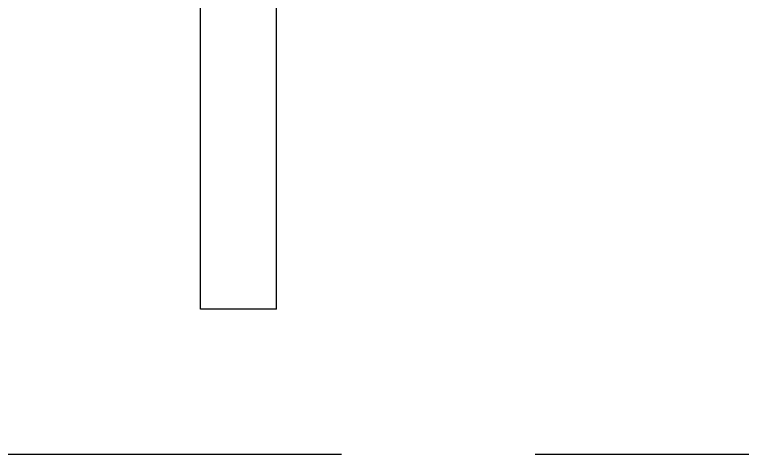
# Model space of a CAD drawing. Extents: x -1899985 to -450366, y 556196 to 2151267.
# Drawn here: x -1742549 to -1741796, y 576187 to 576642 of the extents above; entities that cross this region are included whole.
import ezdxf

# ---------------------------------------------------------------- set-up
doc = ezdxf.new("R2010")
doc.units = 0
doc.header["$LTSCALE"] = 1000
doc.header["$MEASUREMENT"] = 0
doc.linetypes.add('__DASH', pattern=[0.35, 0.25, -0.1])
doc.linetypes.add('DOTE', pattern=[2.42, 2, -0.2, 0.02, -0.2])
for name, color, linetype in [('A-AXIS-DOTE', 14, 'DOTE'), ('A-LIN-V', 9, 'Continuous'), ('取电臂', 7, 'Continuous')]:
    doc.layers.add(name, color=color, linetype=linetype)

# ---------------------------------------------------------------- blocks, each defined once
blk = doc.blocks.new('3243243')
at = {"layer": '取电臂', "color": 4, "linetype": 'Continuous'}
for p, q in [((1568022.66, 575712.63), (1568022.66, 576041.78)), ((1568022.66, 575712.63), (1568022.66, 576041.78)), ((1568101.23, 575712.63), (1568101.23, 576041.78)), ((1568101.23, 575712.63), (1568101.23, 576041.78)), ((1568022.66, 575712.63), (1568028.95, 575712.63)), ((1568022.66, 575712.63), (1568028.95, 575712.63)), ((1568028.95, 575712.63), (1568094.95, 575712.63)), ((1568028.95, 575712.63), (1568094.95, 575712.63)), ((1568094.95, 575712.63), (1568101.23, 575712.63)), ((1568094.95, 575712.63), (1568101.23, 575712.63))]:
    blk.add_line(p, q, dxfattribs=at)
blk = doc.blocks.new('b234swerwr')
at = {"layer": 'A-LIN-V', "xscale": -1}
blk.add_blockref('3243243', (-250, 0), dxfattribs=at)

msp = doc.modelspace()

# ---------------------------------------------------------------- linework, layer by layer
at = {"layer": 'A-AXIS-DOTE', "linetype": '__DASH', "ltscale": 2}
msp.add_line((-1670110.4, 576187.26), (-1772486.08, 576187.26), dxfattribs=at)

# ---------------------------------------------------------------- block references
at = {"layer": 'A-LIN-V'}
msp.add_blockref('b234swerwr', (-174005, 624.96), dxfattribs=at)

doc.saveas('drawing.dxf')
